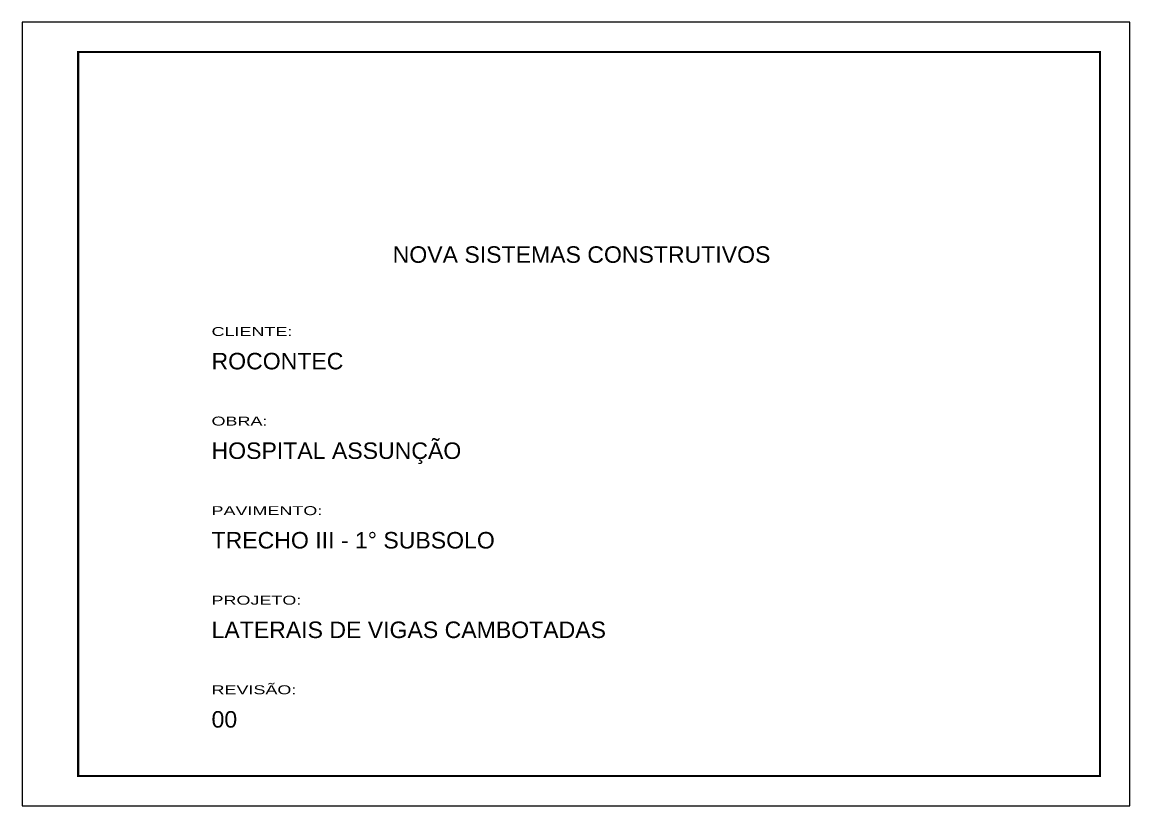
# Model space of a CAD drawing. Extents: x 2582 to 11841, y -26396 to 2611.
# Drawn here: x 2582 to 4067, y 1170 to 2220 of the extents above; entities that cross this region are included whole.
import ezdxf

# ---------------------------------------------------------------- set-up
doc = ezdxf.new("R2010")
doc.units = 0
doc.layers.add('Folhas', color=255, linetype='Continuous', lineweight=9)
doc.layers.add('Romaneio', color=10, linetype='Continuous')
doc.styles.add('ARIAL', font='arial.ttf')
doc.styles.add('Tecnologia', font='')
doc.styles.get('Tecnologia').set_extended_font_data('Forgotten Futurist')

msp = doc.modelspace()

# ---------------------------------------------------------------- linework, layer by layer
at = {"layer": 'Folhas'}
msp.add_lwpolyline([(2581.63, 1169.82), (4066.63, 1169.82), (4066.63, 2219.82), (2581.63, 2219.82)], close=True, dxfattribs=at)
at = {"layer": 'Folhas', "color": 30, "const_width": 3}
msp.add_lwpolyline([(2656.63, 1209.82), (4026.63, 1209.82), (4026.63, 2179.82), (2656.63, 2179.82)], close=True, dxfattribs=at)

# ---------------------------------------------------------------- texts
at = {"layer": 'Folhas', "color": 30, "style": 'Tecnologia', "width": 1.5}
for s, p in [('CLIENTE:', (2835.53, 1799.33)), ('OBRA:', (2835.53, 1679.33)), ('PAVIMENTO:', (2835.53, 1559.33)), ('PROJETO:', (2835.53, 1439.33)), ('REVISÃO:', (2835.53, 1319.33))]:
    msp.add_text(s, height=12, dxfattribs=at).set_placement(p)
at = {"layer": 'Romaneio', "color": 0, "linetype": 'Continuous', "ltscale": 5, "style": 'ARIAL'}
for s, height, p in [('NOVA SISTEMAS CONSTRUTIVOS', 22.1184, (3078.37, 1897.39)), ('ROCONTEC', 22.118, (2835.53, 1754.62)), ('HOSPITAL ASSUNÇÃO', 22.1184, (2835.53, 1634.62)), ('TRECHO III - 1° SUBSOLO', 22.1184, (2835.53, 1514.62)), ('LATERAIS DE VIGAS CAMBOTADAS', 22.1184, (2835.53, 1394.62)), ('00', 22.118, (2835.53, 1274.62))]:
    msp.add_text(s, height=height, dxfattribs=at).set_placement(p)

doc.saveas('drawing.dxf')
